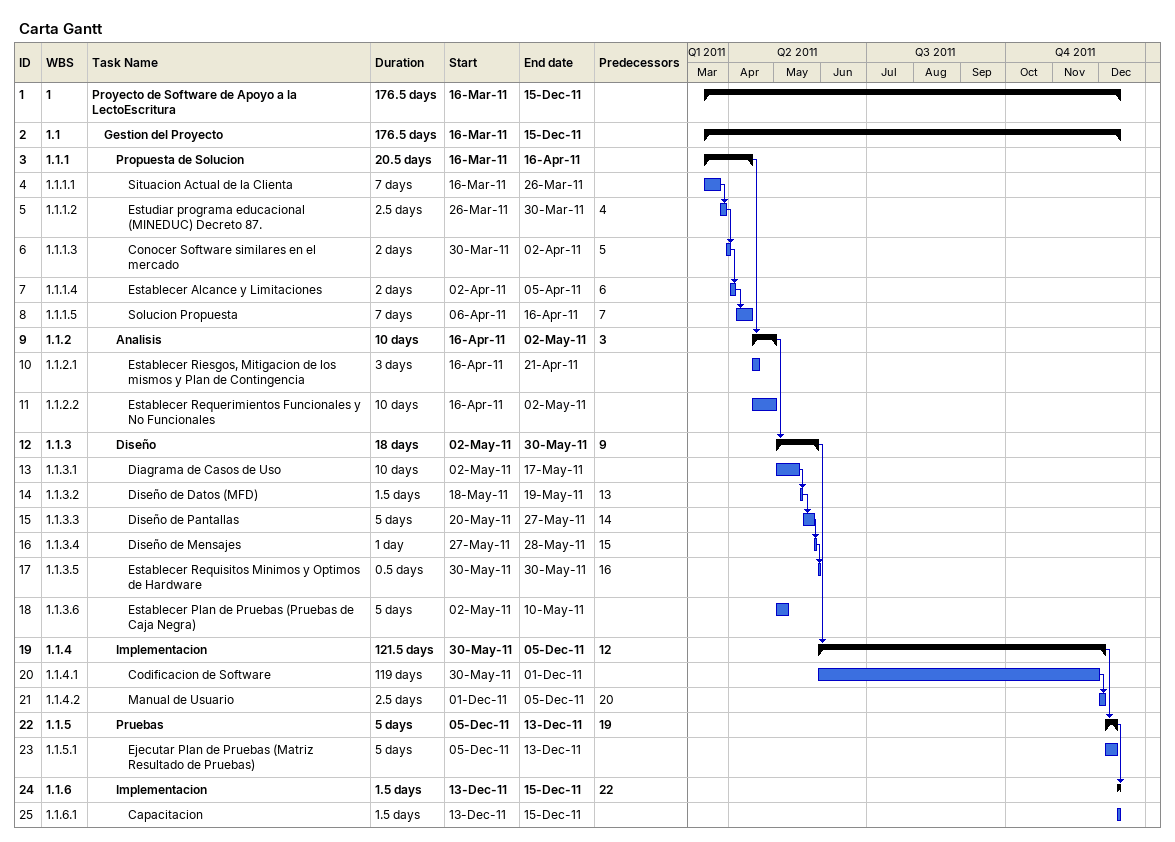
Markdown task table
Carta Gantt

| ID | WBS | Task | Duration | Start | Finish | Predecessors |
|---|---|---|---|---|---|---|
| 1 | 1 | **Proyecto de Software de Apoyo a la LectoEscritura** | 176.5d | 2011-03-16 | 2011-12-15 |  |
| 2 | 1.1 | **Gestion del Proyecto** | 176.5d | 2011-03-16 | 2011-12-15 |  |
| 3 | 1.1.1 | **Propuesta de Solucion** | 20.5d | 2011-03-16 | 2011-04-16 |  |
| 4 | 1.1.1.1 | Situacion Actual de la Clienta | 7d | 2011-03-16 | 2011-03-26 |  |
| 5 | 1.1.1.2 | Estudiar programa educacional (MINEDUC) Decreto 87. | 2.5d | 2011-03-26 | 2011-03-30 | 4 |
| 6 | 1.1.1.3 | Conocer Software similares en el mercado | 2d | 2011-03-30 | 2011-04-02 | 5 |
| 7 | 1.1.1.4 | Establecer Alcance y Limitaciones | 2d | 2011-04-02 | 2011-04-05 | 6 |
| 8 | 1.1.1.5 | Solucion Propuesta | 7d | 2011-04-06 | 2011-04-16 | 7 |
| 9 | 1.1.2 | **Analisis** | 10d | 2011-04-16 | 2011-05-02 | 3 |
| 10 | 1.1.2.1 | Establecer Riesgos, Mitigacion de los mismos y Plan de Contingencia | 3d | 2011-04-16 | 2011-04-21 |  |
| 11 | 1.1.2.2 | Establecer Requerimientos Funcionales y No Funcionales | 10d | 2011-04-16 | 2011-05-02 |  |
| 12 | 1.1.3 | **Diseño** | 18d | 2011-05-02 | 2011-05-30 | 9 |
| 13 | 1.1.3.1 | Diagrama de Casos de Uso | 10d | 2011-05-02 | 2011-05-17 |  |
| 14 | 1.1.3.2 | Diseño de Datos (MFD) | 1.5d | 2011-05-18 | 2011-05-19 | 13 |
| 15 | 1.1.3.3 | Diseño de Pantallas | 5d | 2011-05-20 | 2011-05-27 | 14 |
| 16 | 1.1.3.4 | Diseño de Mensajes | 1d | 2011-05-27 | 2011-05-28 | 15 |
| 17 | 1.1.3.5 | Establecer Requisitos Minimos y Optimos de Hardware | 0.5d | 2011-05-30 | 2011-05-30 | 16 |
| 18 | 1.1.3.6 | Establecer Plan de Pruebas (Pruebas de Caja Negra) | 5d | 2011-05-02 | 2011-05-10 |  |
| 19 | 1.1.4 | **Implementacion** | 121.5d | 2011-05-30 | 2011-12-05 | 12 |
| 20 | 1.1.4.1 | Codificacion de Software | 119d | 2011-05-30 | 2011-12-01 |  |
| 21 | 1.1.4.2 | Manual de Usuario | 2.5d | 2011-12-01 | 2011-12-05 | 20 |
| 22 | 1.1.5 | **Pruebas** | 5d | 2011-12-05 | 2011-12-13 | 19 |
| 23 | 1.1.5.1 | Ejecutar Plan de Pruebas (Matriz Resultado de Pruebas) | 5d | 2011-12-05 | 2011-12-13 |  |
| 24 | 1.1.6 | **Implementacion** | 1.5d | 2011-12-13 | 2011-12-15 | 22 |
| 25 | 1.1.6.1 | Capacitacion | 1.5d | 2011-12-13 | 2011-12-15 |  |
